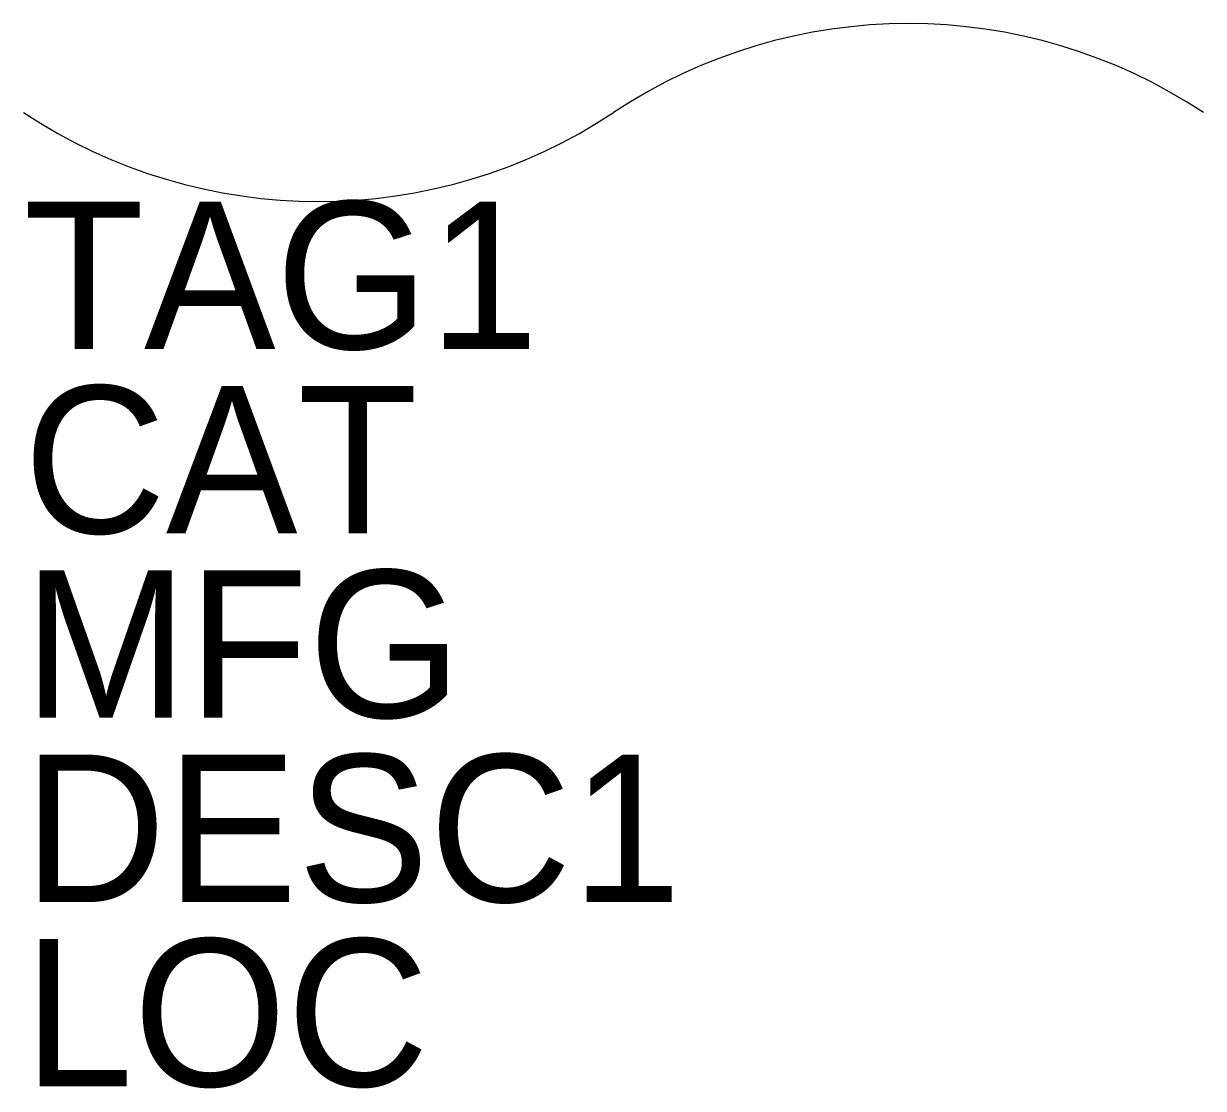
# Model space of a CAD drawing. Extents: x -0.5 to 0.5, y -0.83 to 0.08.
import ezdxf

# ---------------------------------------------------------------- set-up
doc = ezdxf.new("R2010")
doc.units = 0
doc.layers.get('0').update_dxf_attribs({"linetype": 'CONTINUOUS'})

msp = doc.modelspace()

# ---------------------------------------------------------------- linework, layer by layer
for centre, start, end in [((0.25, -0.3767), 56.428, 123.572), ((-0.25, 0.3767), 236.428, 303.572)]:
    msp.add_arc(centre, 0.4521, start, end)

# ---------------------------------------------------------------- texts
for tag, p in [('TAG1', (-0.500004, -0.2004)), ('CAT', (-0.500004, -0.35665)), ('MFG', (-0.500004, -0.5129)), ('DESC1', (-0.500004, -0.66915)), ('LOC', (-0.500004, -0.8254))]:
    msp.add_attdef(tag, p, '', height=0.125)

doc.saveas('drawing.dxf')
